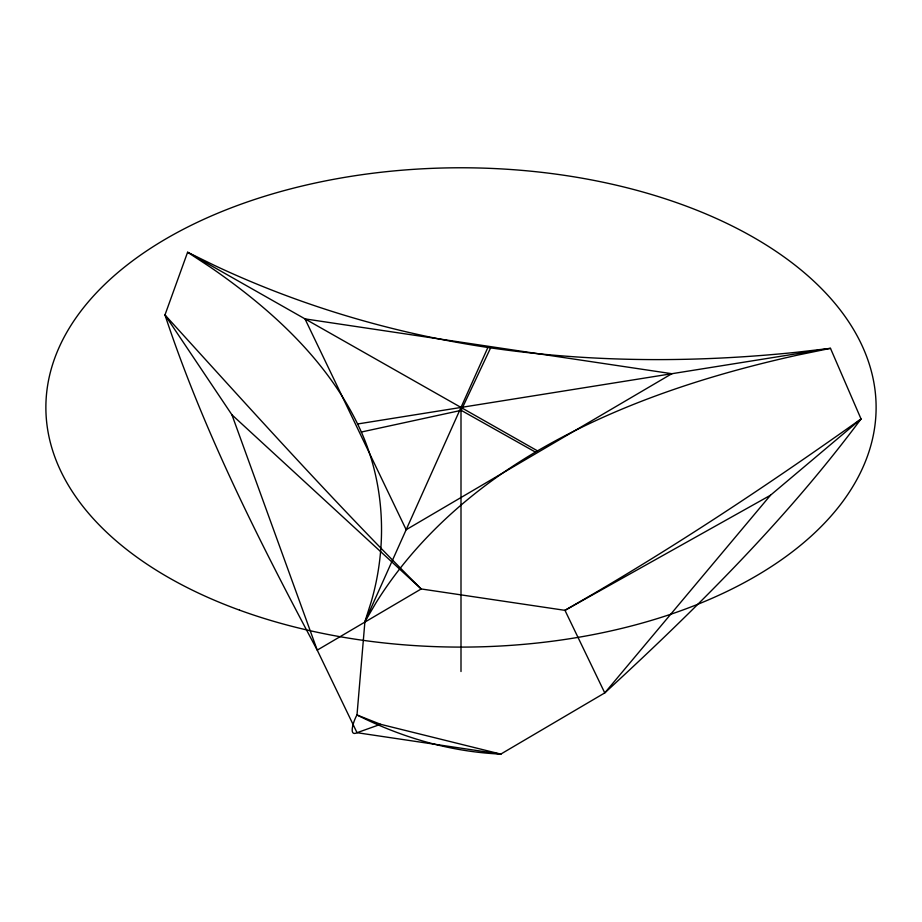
<?xml version="1.0" encoding="UTF-8"?>
<svg xmlns="http://www.w3.org/2000/svg" width="922" height="922" viewBox="0 0 922 922"><rect width="100%" height="100%" fill="white"/><g stroke="black" fill="none" stroke-linecap="round" stroke-linejoin="round"><path stroke-width="1.38" d="M380.579 724.3L356.998 714.976C401.658 737.542 450.685 751.879 500.796 754.092L604.763 692.906C696.836 608.232 786.212 519.524 861.033 418.945L830.48 348.343L796.205 352.308C693.736 362.853 589.896 362.588 487.888 347.467L364.905 621.728L356.998 714.976C354.198 719.298 347.732 737.335 357.033 732.702L380.579 724.3L500.796 754.104M361.297 432.038L461.207 410.348L490.619 347.871M770.481 495.241L564.967 610.341L593.975 593.514C685.749 539.67 774.296 480.523 861.033 418.945L770.481 495.241L604.763 692.906L564.967 610.341L421.204 588.951L231.941 414.819L164.969 314.944L187.604 252.248L214.25 265.317C300.768 306.023 393.383 333.291 487.888 347.467M537.514 450.87C473.32 488.533 415.707 539.128 376.107 602.608L364.905 621.728L371.197 601.87C388.22 543.427 384.566 478.898 357.598 423.982C325.581 358.474 269.892 308.225 210.7 267.403L187.604 252.248L537.514 450.87C617.832 404.124 707.174 375.173 797.553 355.12L830.48 348.343L357.598 423.982M500.796 754.092L357.033 732.702L317.237 650.137C259.578 541.813 203.624 431.715 164.969 314.944C249.09 407.455 332.588 500.658 421.204 588.951L317.237 650.137L231.941 414.819M461.207 410.348L535.428 452.091M461 407.443L461 671.516M671.85 373.71L406.164 529.724L304.986 318.885L671.85 373.71M239.57 610.157A415.119 239.662 0 0 0 875.796 416.79A415.119 239.662 0 0 0 267.634 195.36A415.119 239.662 0 0 0 239.57 610.157"/></g></svg>
